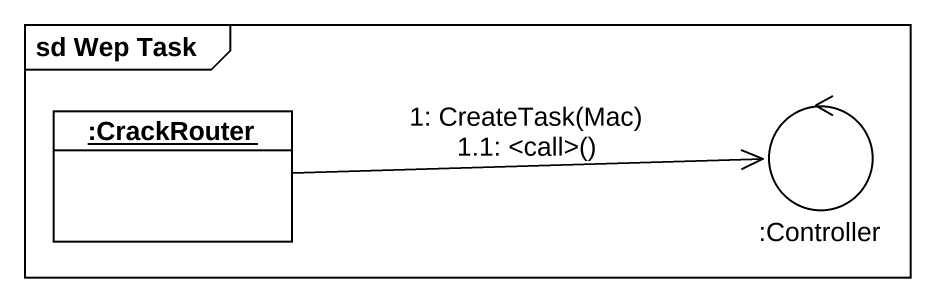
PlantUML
@startuml
mainframe sd Wep Task
allowmixing
hide circle
hide empty members
object ":CrackRouter" as CrackRouter
control ":Controller" as Controller
CrackRouter -right-> Controller : 1: CreateTask(Mac)\n1.1: <call>()
@enduml
